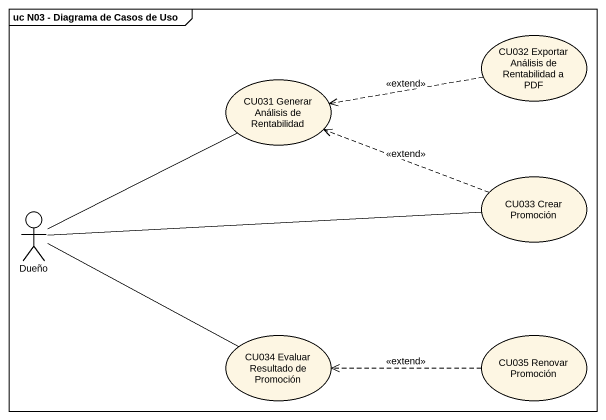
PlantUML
@startuml
mainframe uc N03 - Diagrama de Casos de Uso
usecase "CU032 Exportar Análisis de Rentabilidad a PDF" as CU032_Exportar_Análisis_de
usecase "CU031 Generar Análisis de Rentabilidad" as CU031_Generar_Análisis_de
usecase "CU033 Crear Promoción" as CU033_Crear_Promoción
actor Dueño
usecase "CU034 Evaluar Resultado de Promoción" as CU034_Evaluar_Resultado_de
usecase "CU035 Renovar Promoción" as CU035_Renovar_Promoción
CU032_Exportar_Análisis_de .left.> CU031_Generar_Análisis_de : <<extend>>
CU033_Crear_Promoción .left.> CU031_Generar_Análisis_de : <<extend>>
Dueño -right- CU031_Generar_Análisis_de
Dueño -right- CU033_Crear_Promoción
Dueño -right- CU034_Evaluar_Resultado_de
CU035_Renovar_Promoción .left.> CU034_Evaluar_Resultado_de : <<extend>>
@enduml
